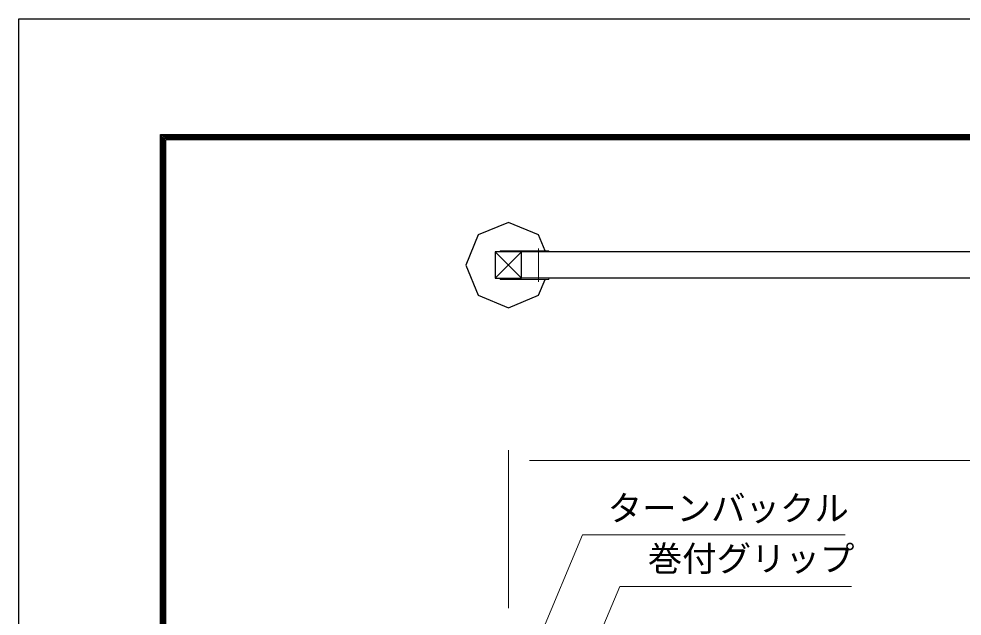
# Model space of a CAD drawing. Units: millimetres, scale not verified. Extents: x -16800 to 16800, y -11880 to 11880.
# Drawn here: x -16800 to -9614, y 7329 to 11880 of the extents above; entities that cross this region are included whole.
import ezdxf
from ezdxf.enums import TextEntityAlignment as Align

# ---------------------------------------------------------------- set-up
doc = ezdxf.new("R2010")
doc.units = ezdxf.units.MM
doc.header["$LTSCALE"] = 40
doc.linetypes.add('DASHED', pattern=[7.5, 6, -1.5])
doc.linetypes.add('USER1', pattern=[50.8, 31.75, -6.35, 6.35, -6.35])
for name, color, linetype, lineweight in [('0-2_D-STR4', 7, 'Continuous', 25), ('0-3_D-STR-DIM', 7, 'Continuous', 13), ('0-6_D-STR-TXT', 7, 'Continuous', 13), ('0-8_D-STR1', 1, 'Continuous', 25), ('0-9_D-BMK', 2, 'USER1', 13), ('0-A_D-STR3', 3, 'Continuous', 13), ('0-B_D-STR2', 7, 'Continuous', 13), ('0-C_D-TTL', 7, 'Continuous', 25)]:
    doc.layers.add(name, color=color, linetype=linetype, lineweight=lineweight)
doc.styles.add('ＭＳ ゴシック', font='')
doc.styles.get('ＭＳ ゴシック').set_extended_font_data('MS Gothic')

msp = doc.modelspace()

# ---------------------------------------------------------------- linework, layer by layer
at = {"layer": '0-2_D-STR4'}
for points in [[(-12790.23, 10112.7), (-12840.27, 10233.51), (-13070.08, 10328.7), (-13299.89, 10233.51), (-13395.08, 10003.7)], [(-13395.08, 10003.7), (-13299.89, 9773.89), (-13070.08, 9678.7), (-12840.27, 9773.89), (-12790.23, 9894.7)]]:
    msp.add_lwpolyline(points, dxfattribs=at)
at = {"layer": '0-3_D-STR-DIM'}
for p, q in [((-13070.08, 7388.52), (-13070.08, 8594.14)), ((-12910.08, 8514.14), (-3230.08, 8514.14))]:
    msp.add_line(p, q, dxfattribs=at)
at = {"layer": '0-6_D-STR-TXT'}
for points in [[(-10505.5, 7947.63), (-12506.15, 7947.63), (-12827.32, 7177.37)], [(-10455.47, 7555.91), (-12221.6, 7555.91), (-12382.96, 7168.91)]]:
    msp.add_lwpolyline(points, dxfattribs=at)
at = {"layer": '0-8_D-STR1'}
for p, q in [((-13170.08, 10103.7), (-12970.08, 9903.7)), ((-12970.08, 10103.7), (-13170.08, 9903.7)), ((-8184.08, 10103.7), (-12970.08, 10103.7)), ((-8184.08, 9903.7), (-12970.08, 9903.7))]:
    msp.add_line(p, q, dxfattribs=at)
msp.add_lwpolyline([(-13170.08, 10103.7), (-13170.08, 9903.7), (-12970.08, 9903.7), (-12970.08, 10103.7)], close=True, dxfattribs=at)
at = {"layer": '0-9_D-BMK'}
msp.add_line((-12840.08, 9876.2), (-12840.08, 10131.2), dxfattribs=at)
at = {"layer": '0-A_D-STR3'}
for p, q in [((-13132.58, 10112.7), (-12762.58, 10112.7)), ((-13132.58, 10112.7), (-13132.58, 10103.7)), ((-13132.58, 10103.7), (-12762.58, 10103.7)), ((-12762.58, 10112.7), (-12762.58, 10103.7)), ((-13132.58, 9903.7), (-12762.58, 9903.7)), ((-13132.58, 9894.7), (-13132.58, 9903.7)), ((-13132.58, 9894.7), (-12762.58, 9894.7)), ((-12762.58, 9894.7), (-12762.58, 9903.7))]:
    msp.add_line(p, q, dxfattribs=at)
at = {"layer": '0-B_D-STR2', "linetype": 'DASHED'}
msp.add_line((-13170.08, 9903.7), (-270.08, 9903.7), dxfattribs=at)
at = {"layer": '0-C_D-TTL', "color": 2}
msp.add_lwpolyline([(-16800, 11880), (16800, 11880), (16800, -11880), (-16800, -11880)], close=True, dxfattribs=at)
at = {"layer": '0-C_D-TTL'}
for points in [[(-15720, 11000), (15720, 11000), (15720, -11000), (-15720, -11000)], [(-15710, 10990), (15710, 10990), (15710, -10990), (-15710, -10990)], [(-15700, 10980), (15700, 10980), (15700, -10980), (-15700, -10980)], [(-15690, 10970), (15690, 10970), (15690, -10970), (-15690, -10970)], [(-15680, 10960), (15680, 10960), (15680, -10960), (-15680, -10960)]]:
    msp.add_lwpolyline(points, close=True, dxfattribs=at)

# ---------------------------------------------------------------- texts
at = {"layer": '0-6_D-STR-TXT', "style": 'ＭＳ ゴシック'}
for s, p in [('ターンバックル', (-12313.63, 7997.46)), ('巻付グリップ', (-12008.77, 7613.86))]:
    msp.add_text(s, height=192.4, dxfattribs=at).set_placement(p, align=Align.BOTTOM_LEFT)

doc.saveas('drawing.dxf')
